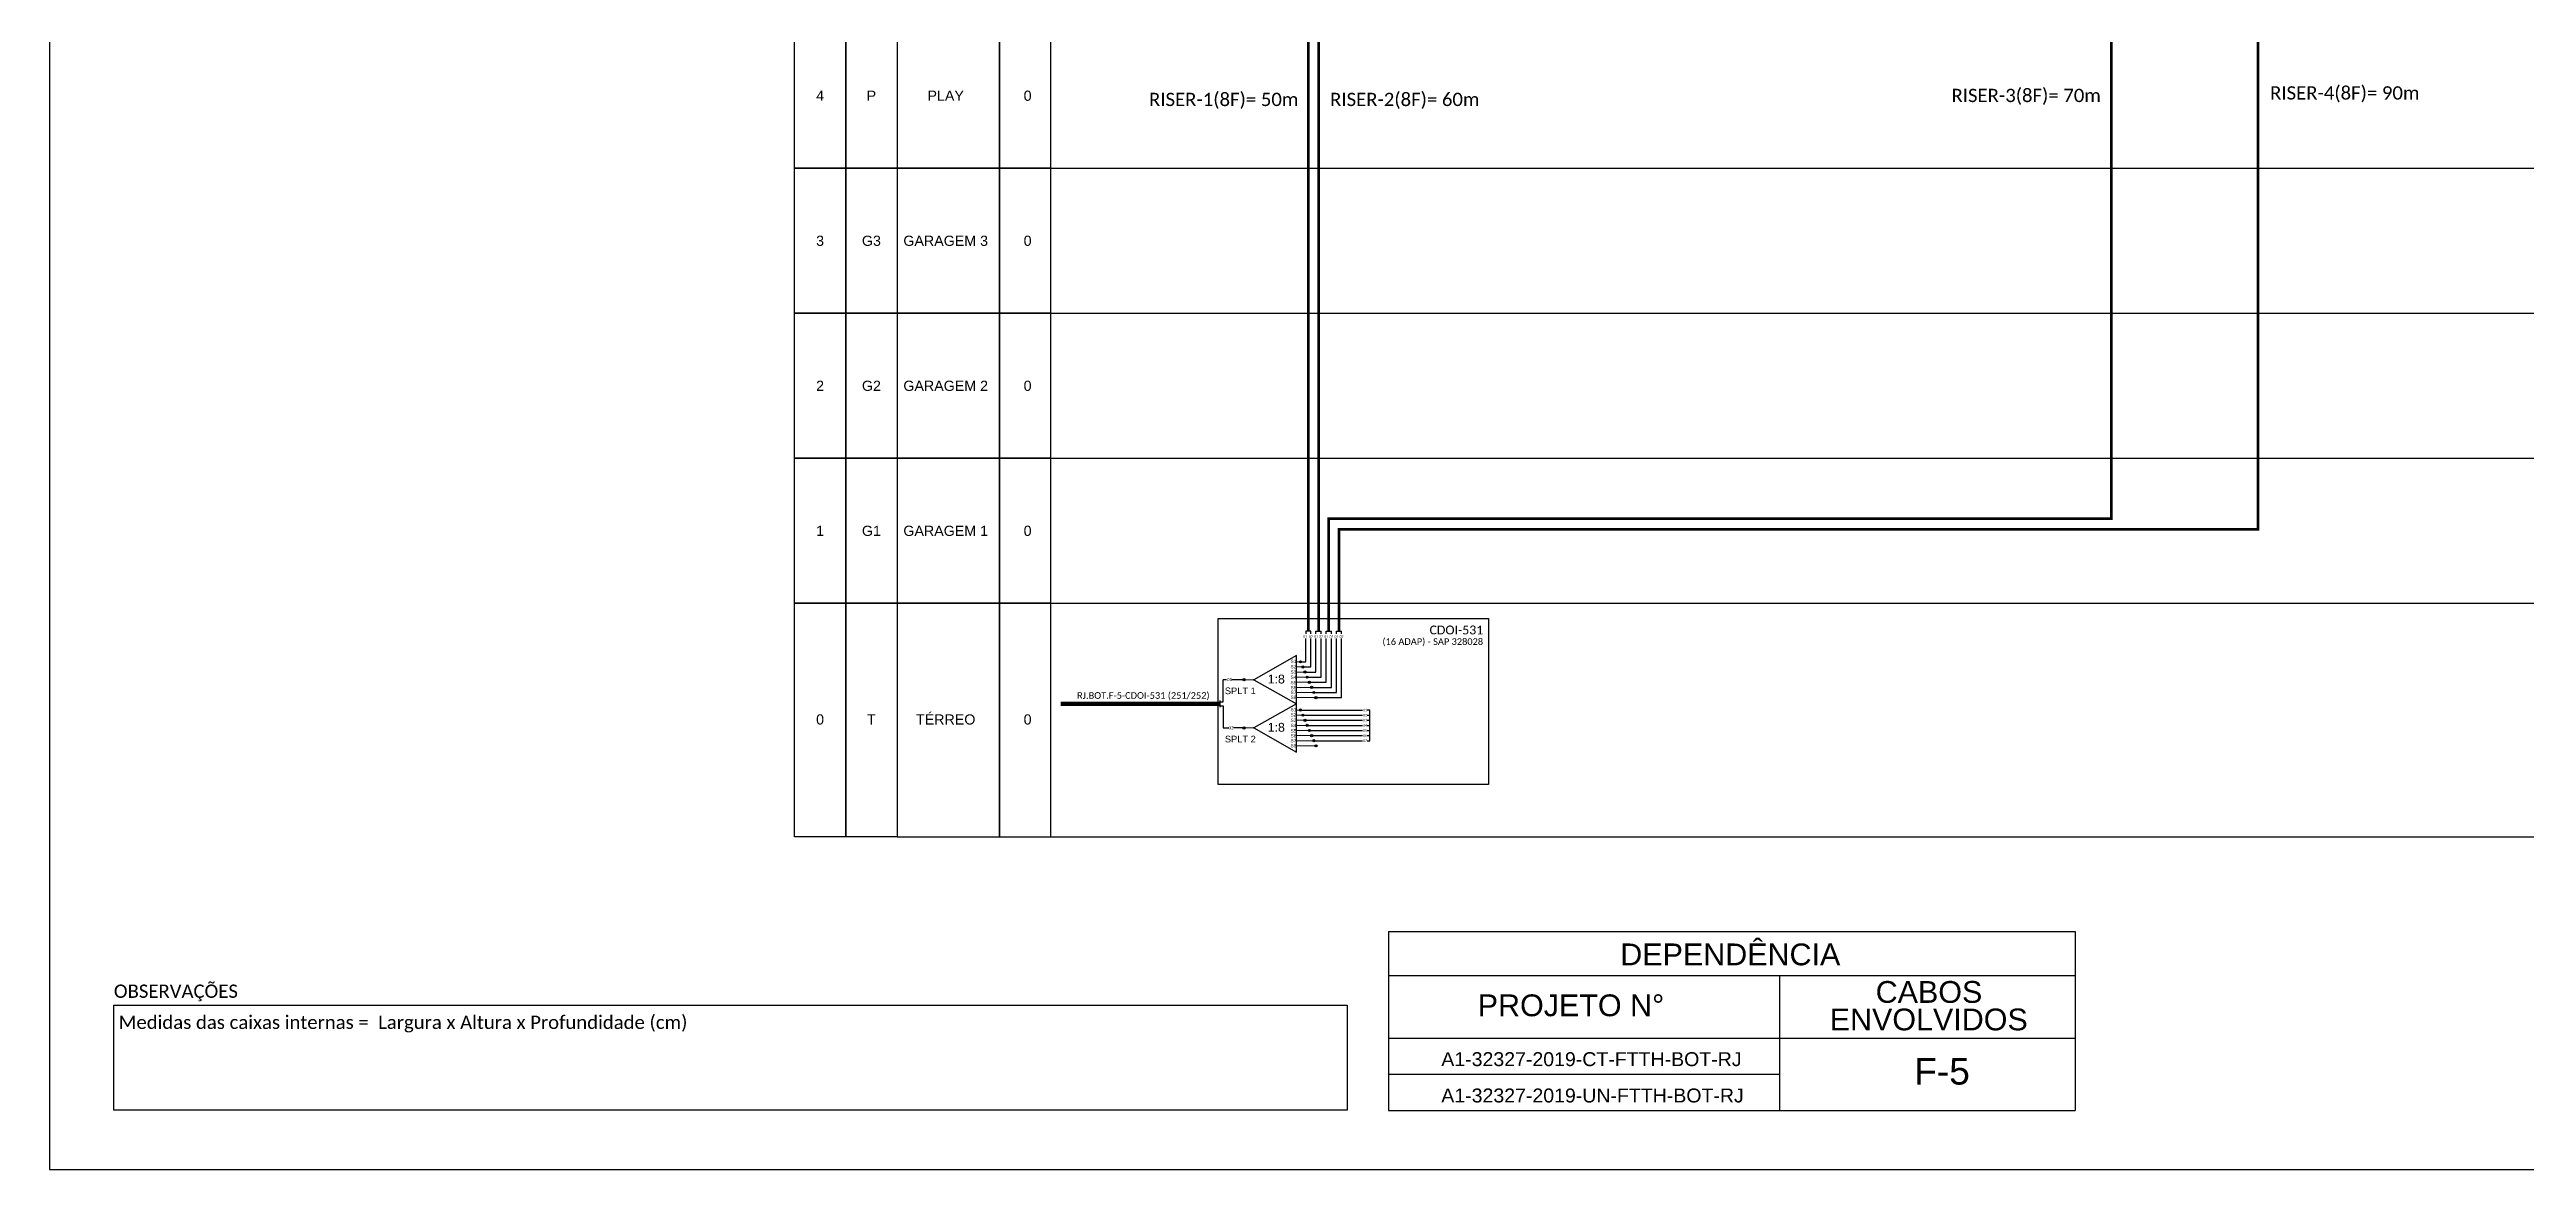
# Model space of a CAD drawing. Extents: x 1774 to 4535, y 448 to 1042.
# Drawn here: x 3696 to 4255, y 448 to 701 of the extents above; entities that cross this region are included whole.
import ezdxf
from ezdxf.enums import TextEntityAlignment as Align

# ---------------------------------------------------------------- set-up
doc = ezdxf.new("R2010")
doc.units = 0
doc.layers.add('Notas', color=7, linetype='Continuous')
doc.styles.add('ARIAL', font='')
doc.styles.add('NORMOGRAFO', font='')
doc.styles.get("Standard").update_dxf_attribs({"font": 'arial.ttf'})
doc.styles.add('WMF-Calibri0', font='calibri.ttf')
doc.styles.get('ARIAL').set_extended_font_data('Arial')
doc.styles.get('NORMOGRAFO').set_extended_font_data('Arial')
doc.linetypes.add('RESERVA', pattern='A,0.5,-0.15,["RESERVA",Standard,S=0.18,R=0,X=0,Y=-0.1],-1.3', length=1.95)

# ---------------------------------------------------------------- blocks, each defined once
blk = doc.blocks.new('SPLT_1-8_DIV_DIR')
h = blk.add_hatch(color=3)
h.dxf.hatch_style = 1
edge = h.paths.add_edge_path()
edge.add_arc((12.77, 4.04), 0.242, 0, 360)
h = blk.add_hatch(color=3)
h.dxf.hatch_style = 1
edge = h.paths.add_edge_path()
edge.add_arc((13.27, 2.88), 0.242, 0, 360)
h = blk.add_hatch(color=3)
h.dxf.hatch_style = 1
edge = h.paths.add_edge_path()
edge.add_arc((13.77, 1.73), 0.242, 0, 360)
h = blk.add_hatch(color=3)
h.dxf.hatch_style = 1
edge = h.paths.add_edge_path()
edge.add_arc((14.27, 0.58), 0.242, 0, 360)
h = blk.add_hatch(color=3)
h.dxf.hatch_style = 1
edge = h.paths.add_edge_path()
edge.add_arc((14.77, -0.58), 0.242, 0, 360)
h = blk.add_hatch(color=3)
h.dxf.hatch_style = 1
edge = h.paths.add_edge_path()
edge.add_arc((15.27, -1.73), 0.242, 0, 360)
h = blk.add_hatch(color=3)
h.dxf.hatch_style = 1
edge = h.paths.add_edge_path()
edge.add_arc((15.77, -2.88), 0.242, 0, 360)
h = blk.add_hatch(color=3)
h.dxf.hatch_style = 1
edge = h.paths.add_edge_path()
edge.add_arc((16.27, -4.04), 0.242, 0, 360)
at = {"color": 1, "lineweight": 0}
blk.add_lwpolyline([(2.22, 0), (0, 0)], dxfattribs=at)
at = {"color": 1}
blk.add_lwpolyline([(11.89, 5.45), (2.22, 0), (11.89, -5.45), (11.89, 5.45)], dxfattribs=at)
at = {"color": 7, "lineweight": 0}
for points in [[(12.77, 4.04), (11.89, 4.04)], [(11.89, 2.88), (13.27, 2.88)], [(11.89, 1.73), (13.77, 1.73)], [(11.89, 0.58), (14.27, 0.58)], [(11.89, -0.58), (14.77, -0.58)], [(11.89, -1.73), (15.27, -1.73)], [(11.89, -2.88), (15.77, -2.88)], [(11.89, -4.04), (16.27, -4.04)]]:
    blk.add_lwpolyline(points, dxfattribs=at)
at = {"color": 3}
for centre in [(12.77, 4.04), (13.27, 2.88), (13.77, 1.73), (14.27, 0.58), (14.77, -0.58), (15.27, -1.73), (15.77, -2.88), (16.27, -4.04)]:
    blk.add_circle(centre, 0.242, dxfattribs=at)
at = {"color": 1, "style": 'ARIAL'}
for s, height, p in [('1:8', 2, (5.35, -0.85)), ('S1', 0.75, (10.52, 3.77)), ('S2', 0.75, (10.52, 2.58)), ('S3', 0.75, (10.52, 1.37)), ('S4', 0.75, (10.52, 0.19)), ('S5', 0.75, (10.52, -1.02)), ('S6', 0.75, (10.52, -2.14)), ('S7', 0.75, (10.52, -3.24)), ('S8', 0.75, (10.52, -4.36))]:
    blk.add_text(s, height=height, dxfattribs=at).set_placement(p)
blk = doc.blocks.new('SPLITTER_')
blk.add_point((0, 0))
at = {"style": 'ARIAL', "flags": 4}
blk.add_attdef('SPLT', (0, -3.26), '', height=1.5, dxfattribs=at)

msp = doc.modelspace()

# ---------------------------------------------------------------- hatches: boundary and pattern name
h = msp.add_hatch(color=3)
h.dxf.hatch_style = 1
edge = h.paths.add_edge_path()
edge.add_arc((3965.75, 558.75), 0.256, 0, 360)
h = msp.add_hatch(color=3)
h.dxf.hatch_style = 1
edge = h.paths.add_edge_path()
edge.add_arc((3965.75, 547.86), 0.256, 0, 360)

# ---------------------------------------------------------------- linework, layer by layer
at = {"color": 2}
for p, q in [((3994.12, 551.89), (3993.52, 551.89)), ((3993.52, 550.74), (3994.12, 550.74)), ((3993.52, 549.59), (3994.12, 549.59)), ((3993.52, 548.43), (3994.12, 548.43)), ((3994.12, 544.97), (3994.12, 551.89)), ((3993.52, 547.28), (3994.12, 547.28))]:
    msp.add_line(p, q, dxfattribs=at)
at = {"color": 8, "linetype": 'RESERVA', "ltscale": 3}
for p, q in [((3993.52, 546.13), (3994.12, 546.13)), ((3993.52, 544.97), (3994.12, 544.97))]:
    msp.add_line(p, q, dxfattribs=at)
for points in [[(3696.27, 448.18), (4534.83, 448.18), (4534.83, 1042.18), (3696.27, 1042.18), (3696.27, 448.18)], [(3922.2, 674.23), (3922.2, 706.97), (4059.69, 706.97)], [(3922.2, 641.48), (3922.2, 674.23)], [(3922.2, 674.23), (4440.43, 674.23)], [(3922.2, 608.74), (3922.2, 641.48)], [(3922.2, 641.48), (4440.43, 641.48)], [(3922.2, 576), (3922.2, 608.74)], [(3922.2, 608.74), (4440.43, 608.74)], [(3922.2, 576), (4440.43, 576)], [(3922.2, 523.25), (4440.43, 523.25)]]:
    msp.add_lwpolyline(points)
at = {"color": 2}
msp.add_lwpolyline([(4409.97, 858.21, 0.6, 0, 0), (4409.97, 548.43, 0, 0, 0), (3994.12, 548.43, 0.6, 0.6, 0)], format="xyseb", dxfattribs=at)
at = {"color": 5, "const_width": 0.6}
msp.add_lwpolyline([(3980.27, 569.7), (3980.27, 723.34), (3953.54, 723.34), (3953.54, 854.24)], dxfattribs=at)
at = {"color": 6, "const_width": 0.6}
msp.add_lwpolyline([(3982.58, 569.7), (3982.58, 723.34), (4029.3, 723.34), (4029.3, 854.24)], dxfattribs=at)
at = {"color": 3, "const_width": 0.6}
msp.add_lwpolyline([(3984.89, 569.7), (3984.89, 595.14), (4161.43, 595.14), (4161.43, 854.24)], dxfattribs=at)
at = {"color": 4, "const_width": 0.6}
msp.add_lwpolyline([(3987.2, 569.7), (3987.2, 592.7), (4194.51, 592.7), (4194.51, 854.24)], dxfattribs=at)
for points in [[(3864.34, 706.97), (3875.91, 706.97), (3875.91, 674.23), (3864.34, 674.23)], [(3875.91, 706.97), (3887.48, 706.97), (3887.48, 674.23), (3875.91, 674.23)], [(3910.63, 706.97), (3887.48, 706.97), (3887.48, 674.23), (3910.63, 674.23)], [(3922.2, 706.97), (3910.63, 706.97), (3910.63, 674.23), (3922.2, 674.23)], [(3864.34, 674.23), (3875.91, 674.23), (3875.91, 641.48), (3864.34, 641.48)], [(3875.91, 674.23), (3887.48, 674.23), (3887.48, 641.48), (3875.91, 641.48)], [(3910.63, 674.23), (3887.48, 674.23), (3887.48, 641.48), (3910.63, 641.48)], [(3922.2, 674.23), (3910.63, 674.23), (3910.63, 641.48), (3922.2, 641.48)], [(3864.34, 641.48), (3875.91, 641.48), (3875.91, 608.74), (3864.34, 608.74)], [(3875.91, 641.48), (3887.48, 641.48), (3887.48, 608.74), (3875.91, 608.74)], [(3910.63, 641.48), (3887.48, 641.48), (3887.48, 608.74), (3910.63, 608.74)], [(3922.2, 641.48), (3910.63, 641.48), (3910.63, 608.74), (3922.2, 608.74)], [(3864.34, 608.74), (3875.91, 608.74), (3875.91, 576), (3864.34, 576)], [(3875.91, 608.74), (3887.48, 608.74), (3887.48, 576), (3875.91, 576)], [(3910.63, 608.74), (3887.48, 608.74), (3887.48, 576), (3910.63, 576)], [(3922.2, 608.74), (3910.63, 608.74), (3910.63, 576), (3922.2, 576)], [(3864.34, 576), (3875.91, 576), (3875.91, 523.25), (3864.34, 523.25)], [(3875.91, 576), (3887.48, 576), (3887.48, 523.25), (3875.91, 523.25)], [(3910.63, 576), (3887.48, 576), (3887.48, 523.25), (3910.63, 523.25)], [(3922.2, 576), (3910.63, 576), (3910.63, 523.25), (3922.2, 523.25)]]:
    msp.add_lwpolyline(points, close=True)
at = {"color": 1}
msp.add_lwpolyline([(3959.91, 572.59), (4020.89, 572.59), (4020.89, 535.11), (3959.91, 535.11)], close=True, dxfattribs=at)
at = {"color": 5}
for points in [[(3978.51, 562.79), (3979.7, 562.79), (3979.7, 568.03)], [(3979.01, 561.64), (3980.85, 561.64), (3980.85, 568.03)], [(3980.85, 569.1), (3980.85, 569.7), (3979.7, 569.7), (3979.7, 569.1)]]:
    msp.add_lwpolyline(points, dxfattribs=at)
at = {"color": 6}
for points in [[(3979.51, 560.48), (3982, 560.48), (3982, 568.03)], [(3980.01, 559.33), (3983.16, 559.33), (3983.16, 568.03)], [(3982, 569.1), (3982, 569.7)], [(3982, 569.7), (3983.16, 569.7)], [(3983.16, 569.1), (3983.16, 569.7)]]:
    msp.add_lwpolyline(points, dxfattribs=at)
at = {"color": 3}
for points in [[(3980.51, 558.18), (3984.31, 558.18), (3984.31, 568.03)], [(3981.01, 557.02), (3985.47, 557.02), (3985.47, 568.03)], [(3984.31, 569.1), (3984.31, 569.7)], [(3984.31, 569.7), (3985.47, 569.7)], [(3985.47, 569.1), (3985.47, 569.7)], [(3960.4, 553.79), (3961.04, 553.79), (3961.04, 558.75)], [(3961.84, 558.75), (3961.04, 558.75)], [(3965.75, 558.75), (3963.05, 558.75)]]:
    msp.add_lwpolyline(points, dxfattribs=at)
at = {"color": 4}
for points in [[(3981.51, 555.87), (3986.62, 555.87), (3986.6, 568.03)], [(3981.51, 554.73), (3987.76, 554.73), (3987.74, 568.03)], [(3986.62, 569.1), (3986.62, 569.7)], [(3986.62, 569.7), (3987.77, 569.7)], [(3987.76, 569.1), (3987.76, 569.7)]]:
    msp.add_lwpolyline(points, dxfattribs=at)
at = {"color": 1, "const_width": 1}
msp.add_lwpolyline([(3924.39, 553.31), (3960.4, 553.31)], dxfattribs=at)
at = {"color": 1}
for points in [[(3960.4, 552.58), (3960.4, 554.03)], [(3998.35, 501.9), (3998.35, 461.47)]]:
    msp.add_lwpolyline(points, dxfattribs=at)
at = {"color": 2}
for points in [[(3960.4, 552.84), (3961.04, 552.84), (3961.04, 547.86), (3962.23, 547.86)], [(3965.75, 547.86), (3963.37, 547.86)], [(3978.51, 551.89), (3992.5, 551.89)], [(3979.01, 550.74), (3992.5, 550.74)], [(3979.76, 549.59), (3992.5, 549.59)], [(3980.01, 548.43), (3992.5, 548.43)], [(3980.51, 547.28), (3992.5, 547.28)]]:
    msp.add_lwpolyline(points, dxfattribs=at)
at = {"color": 8, "linetype": 'RESERVA', "ltscale": 3}
for points in [[(3981.01, 546.13), (3992.5, 546.13)], [(3981.51, 544.97), (3992.5, 544.97)]]:
    msp.add_lwpolyline(points, dxfattribs=at)
at = {"color": 0}
msp.add_lwpolyline([(3710.8, 485.31), (3989.05, 485.31), (3989.05, 461.6), (3710.8, 461.6)], close=True, dxfattribs=at)
at = {"color": 3}
for centre in [(3965.75, 558.75), (3965.75, 547.86)]:
    msp.add_circle(centre, 0.256, dxfattribs=at)
at = {"layer": 'Notas', "color": 1}
for p, q in [((3998.35, 501.9), (4153.29, 501.9)), ((4153.29, 501.9), (4153.29, 461.47)), ((3998.35, 491.99), (4153.29, 491.99)), ((4086.55, 491.99), (4086.55, 461.47)), ((3998.35, 477.81), (4086.55, 477.81)), ((4086.55, 477.81), (4153.29, 477.81)), ((3998.35, 469.67), (4086.55, 469.67)), ((3998.35, 461.47), (4153.29, 461.47))]:
    msp.add_line(p, q, dxfattribs=at)

# ---------------------------------------------------------------- block references
for p in [(3965.75, 558.75), (3965.75, 547.86)]:
    msp.add_blockref('SPLT_1-8_DIV_DIR', p)
ref = msp.add_blockref('SPLITTER_', (3967.97, 558.75), dxfattribs=dict(xscale=-1))
ref.add_attrib('SPLT', 'SPLT 1', (3961.44, 555.49), dxfattribs={"height": 1.5, "style": 'ARIAL'})
ref = msp.add_blockref('SPLITTER_', (3967.97, 547.86), dxfattribs=dict(xscale=-1))
ref.add_attrib('SPLT', 'SPLT 2', (3961.44, 544.6), dxfattribs={"height": 1.5, "style": 'ARIAL'})

# ---------------------------------------------------------------- texts
at = {"color": 4, "style": 'WMF-Calibri0'}
msp.add_text('RISER-4(8F)= 90m', height=3, dxfattribs=at).set_placement((4197.27, 689.73))
at = {"style": 'ARIAL'}
for s, p in [('4', (3870.12, 690.6)), ('P', (3881.7, 690.6)), ('PLAY', (3898.46, 690.6)), ('0', (3916.94, 690.6)), ('3', (3870.12, 657.85)), ('G3', (3881.7, 657.85)), ('GARAGEM 3', (3898.46, 657.85)), ('0', (3916.94, 657.85)), ('2', (3870.12, 625.11)), ('G2', (3881.7, 625.11)), ('GARAGEM 2', (3898.46, 625.11)), ('0', (3916.94, 625.11)), ('1', (3870.12, 592.37)), ('G1', (3881.7, 592.37)), ('GARAGEM 1', (3898.46, 592.37)), ('0', (3916.94, 592.37)), ('0', (3870.12, 549.78)), ('T', (3881.7, 549.78)), ('TÉRREO', (3898.46, 549.78)), ('0', (3916.94, 549.78))]:
    msp.add_text(s, height=2.3, dxfattribs=at).set_placement(p, align=Align.MIDDLE_CENTER)
at = {"color": 5, "style": 'WMF-Calibri0'}
msp.add_text('RISER-1(8F)= 50m', height=3, dxfattribs=at).set_placement((3944.34, 688.26))
at = {"color": 6, "style": 'WMF-Calibri0'}
msp.add_text('RISER-2(8F)= 60m', height=3, dxfattribs=at).set_placement((3985.19, 688.26))
at = {"color": 3, "style": 'WMF-Calibri0'}
msp.add_text('RISER-3(8F)= 70m', height=3, dxfattribs=at).set_placement((4125.39, 689.16))
at = {"color": 1}
for s, height, style, p in [('CDOI-531', 2, 'WMF-Calibri0', (4007.62, 568.98)), ('RJ.BOT.F-5-CDOI-531 (251/252)', 1.5, 'WMF-Calibri0', (3928.1, 554.44)), ('A1-32327-2019-CT-FTTH-BOT-RJ', 3.1509, 'NORMOGRAFO', (4010.28, 471.51)), ('F-5', 6, 'NORMOGRAFO', (4116.96, 467.35)), ('A1-32327-2019-UN-FTTH-BOT-RJ', 3.1509, 'NORMOGRAFO', (4010.28, 463.31))]:
    msp.add_text(s, height=height, dxfattribs=dict(at, style=style)).set_placement(p)
at = {"style": 'WMF-Calibri0'}
for s, height, p in [('01', 0.556, (3979.14, 568.21)), ('02', 0.556, (3980.41, 568.21)), ('01', 0.556, (3981.58, 568.21)), ('02', 0.556, (3982.7, 568.21)), ('01', 0.556, (3983.86, 568.21)), ('02', 0.556, (3985.03, 568.21)), ('01', 0.556, (3986.18, 568.21)), ('02', 0.556, (3987.33, 568.21)), ('01', 0.695, (3961.96, 558.44)), ('02', 0.695, (3962.29, 547.54)), ('01', 0.556, (3992.63, 551.62)), ('02', 0.556, (3992.63, 550.47)), ('03', 0.556, (3992.63, 549.31)), ('04', 0.556, (3992.63, 548.16)), ('05', 0.556, (3992.63, 547.01)), ('06', 0.556, (3992.63, 545.85)), ('07', 0.556, (3992.63, 544.7)), ('OBSERVAÇÕES', 3, (3710.78, 486.93))]:
    msp.add_text(s, height=height, dxfattribs=at).set_placement(p)
at = {"color": 1, "style": 'WMF-Calibri0'}
msp.add_text('(16 ADAP) - SAP 328028', height=1.5, dxfattribs=at).set_placement((4008.35, 566.61), align=Align.CENTER)
at = {"insert": (3711.87, 482.91), "char_height": 3, "width": 277.1819, "attachment_point": 1, "style": 'WMF-Calibri0'}
msp.add_mtext('Medidas das caixas internas =  Largura x Altura x Profundidade (cm)', dxfattribs=at)
at = {"layer": 'Notas', "color": 1, "style": 'NORMOGRAFO'}
for s, p in [('DEPENDÊNCIA ', (4050.66, 494.28)), ('PROJETO N°', (4018.5, 482.78)), ('CABOS', (4108.28, 485.8)), ('ENVOLVIDOS', (4097.91, 479.59))]:
    msp.add_text(s, height=4.92, dxfattribs=at).set_placement(p)

doc.saveas('drawing.dxf')
